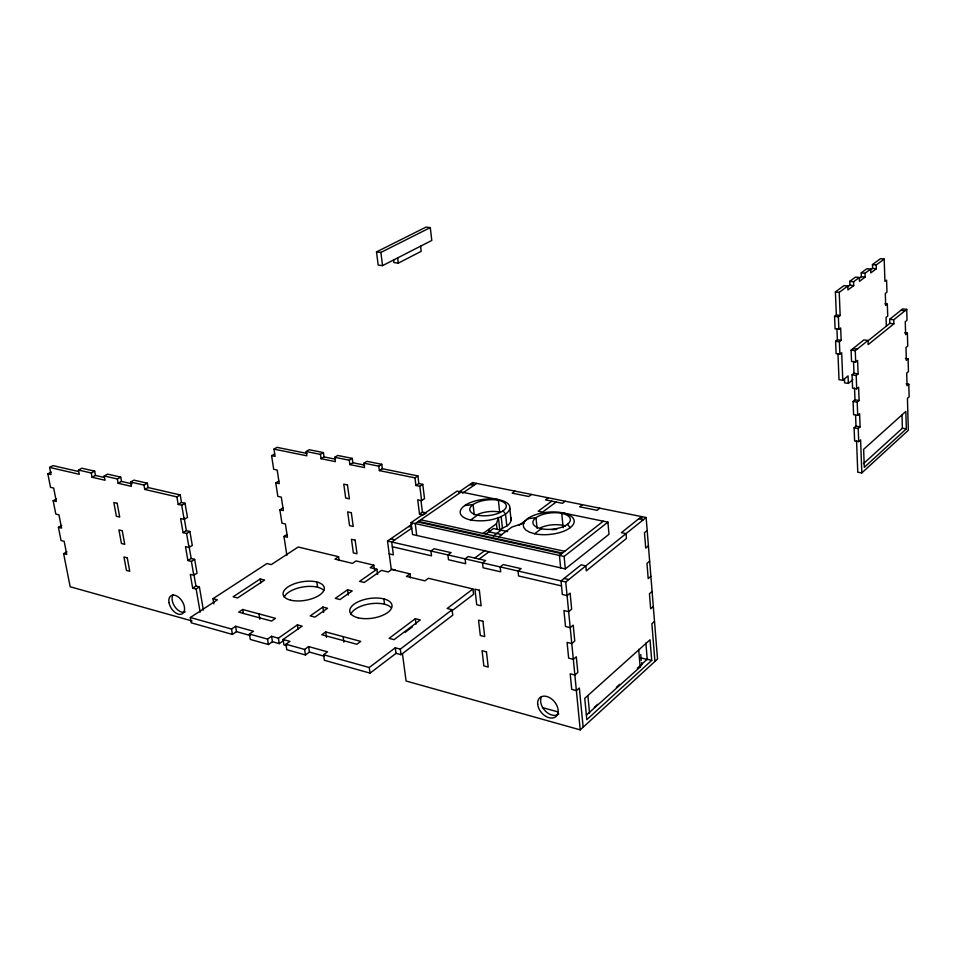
<?xml version="1.0" encoding="UTF-8"?>
<svg xmlns="http://www.w3.org/2000/svg" width="957" height="957" viewBox="0 0 957 957"><rect width="100%" height="100%" fill="white"/><g stroke="black" fill="none" stroke-linecap="round" stroke-linejoin="round"><path stroke-width="1.44" d="M497.042 529.101L496.456 523.766L498.43 517.641L499.733 529.58L506.839 526.027A24.93 10.802 -6.4 0 0 510.727 517.51M586.426 715.094L640.149 666.993L641.728 664.768L641.716 662.567M527.498 518.73L524.58 521.565L523.276 524.532L523.694 527.415L525.836 530.034L529.556 532.2L534.604 533.755A25.588 11.185 -5.5 0 0 569.929 527.893A25.588 11.185 -5.5 0 0 562.836 512.88A25.588 11.185 -5.5 0 0 527.498 518.73L535.992 517.713L537.08 528.372M402.466 653.822L406.079 681.013L580.229 729.88L657.543 659.026L646.131 517.51L472.638 482.591L458.678 492.173M856.563 440.687L857.771 472.22L861.826 472.914L908.325 430.267L907.427 398.375L909.15 396.844L908.803 384.236L906.147 383.865M651.717 660.378L586.808 719.664L584.751 698.323L650.03 639.79L651.717 660.378L647.219 659.253L637.302 668.273M906.327 428.868L864.303 467.303L863.633 449.323L905.836 411.438L906.327 428.868L902.379 428.246L863.477 463.655M594.321 707.367L597.623 704.352M616.368 687.317L619.669 684.315M654.516 621.404L651.873 623.749L654.935 661.419M908.803 384.236L907.069 385.755L906.71 373.063L908.444 371.567L908.097 358.839L906.351 360.322L905.992 347.499L907.738 346.039L907.38 333.192L905.633 334.627L905.262 321.684L907.021 320.26L906.722 309.374L893.742 319.794L893.862 323.861L868.143 344.616L867.999 340.465L863.86 339.926L851.096 350.142L851.539 361.447L855.69 362.021L857.604 360.466L858.106 373.876L853.979 373.29L852.065 374.869L852.579 388.207L856.706 388.817L858.608 387.214L859.111 400.493L854.996 399.87L853.094 401.485L853.596 414.704L857.711 415.338L859.601 413.699L860.104 426.846L856.001 426.188L854.111 427.839L854.613 440.914L858.704 441.584L860.594 439.909L861.826 472.914M653.308 606.487L650.652 608.796L649.432 593.759L652.1 591.462M854.111 427.839L858.214 428.497L860.104 426.846M853.094 401.485L857.209 402.107L859.111 400.493M650.88 576.365L648.2 578.626L646.968 563.41L649.647 561.161M844.469 379.116L844.612 382.872L848.357 383.41L852.89 379.666M648.415 545.873L645.724 548.098L644.468 532.69L647.171 530.489M852.065 374.869L856.204 375.455L858.106 373.876M837.949 353.659L839.026 379.69L842.782 380.228L848.058 375.898L848.357 383.41M395.385 570.097L391.234 569.092L387.513 541.04L565.743 581.988L646.131 517.51M851.096 350.142L855.259 350.693L867.999 340.465M867.377 341.362L889.795 323.358L893.862 323.861M889.795 323.358L889.675 319.291L902.678 308.896L906.722 309.374M886.349 326.337L886.074 317.413L887.713 316.109L887.33 304.17L885.692 305.462L885.309 293.452L886.96 292.172L886.577 280.126L884.926 281.394L884.208 259.06L876.205 264.993L876.325 268.785L870.762 272.924L870.631 269.12L865.008 273.283L865.14 277.111L859.458 281.334L859.326 277.494L853.584 281.753L853.728 285.605L847.926 289.923L847.782 286.047L839.217 292.375L840.162 315.475L836.358 315.009L834.564 316.372L835.078 328.849L838.87 329.34L840.665 327.952L841.167 340.369L837.387 339.867L835.593 341.266L836.107 353.623L839.887 354.138L841.67 352.726L842.782 380.228M506.839 526.027L505.547 514.112A24.99 10.694 -6.4 0 0 499.171 499.793L457.027 491.132L411.032 522.654L412.539 534.52L565.324 568.913L608.987 534.305L607.91 522.139L562.477 512.808L561.759 513.347L563.159 527.726M411.032 522.654L564.104 556.46L607.91 522.139M835.593 341.266L839.385 341.769L841.167 340.369M603.305 521.194L559.426 555.419L560.646 567.86M599.8 508.179L597.036 510.308L579.655 506.791L582.43 504.686M324.303 656.239L309.446 652.076L305.45 654.959L286.801 649.719L285.94 644.228L304.613 649.444L308.609 646.573L327.545 651.837L323.55 654.744L324.375 660.294L370.048 673.142L396.042 653.356L401.055 654.708L452.781 615.16L452.123 609.729L447.182 608.496L472.949 588.974L473.571 594.333L451.345 611.248M323.55 654.744L369.258 667.508L395.301 647.781L400.313 649.133L452.123 609.729M834.564 316.372L838.368 316.851L840.162 315.475M534.604 533.755L541.303 528.719M405.325 632.218L412.467 626.847M415.326 618.712L389.116 638.331L394.069 639.659L420.255 619.969L415.326 618.712L416.032 624.155M565.276 501.241L562.477 503.322L545.502 499.889L548.325 497.819M847.615 286.897L849.948 285.174L853.728 285.605M859.111 278.391L861.384 276.693L865.14 277.111M870.368 270.041L872.593 268.391L876.325 268.785M479.146 559.055L489.386 551.471M556.137 502.042L542.559 512.091L538.217 511.194L551.806 501.157M474.708 558.039L484.96 550.478M519.125 525.273L528.731 518.18M836.358 315.009L835.401 291.933L843.978 285.617L847.782 286.047M849.948 285.174L849.792 281.322L855.546 277.075L859.326 277.494M861.384 276.693L861.24 272.877L866.886 268.714L870.631 269.12M872.593 268.391L872.461 264.599L880.5 258.677L884.208 259.06M498.597 536.841L511.875 527.08L523.922 523.048M493.202 536.028L501.193 530.178M485.486 534.341L493.501 528.515L507.653 531.578M483.106 533.456L496.456 523.766M531.566 494.458L528.743 496.504L512.174 493.154L515.022 491.12M477.627 514.495A18.327 7.931 -6.3 0 1 499.662 512.055L500.391 511.528M325.715 631.931L321.791 634.73L356.829 644.264L360.717 641.393L325.715 631.931L326.516 637.386M410.493 577.789L409.979 573.853L406.45 576.389L424.932 580.851L428.449 578.291L472.949 588.974M499.662 512.055L498.37 500.308L499.099 499.781A24.99 10.694 -6.4 0 0 464.671 505.619A24.99 10.694 -6.4 0 0 470.653 519.998L477.483 515.141M285.94 644.228L289.959 641.393L283.081 639.479L283.942 644.934L286.693 645.712M250.22 635.508L236.487 631.656L232.431 634.419L191.256 622.828L190.335 617.516L231.534 629.036L235.601 626.285L253.461 631.249L249.406 634.024L250.291 639.443L268.415 644.539L272.446 641.728L279.253 643.63L284.002 640.293M283.081 639.479L302.101 626.129L297.424 624.861L278.391 638.175L271.585 636.285L267.541 639.097L249.406 634.024M322.88 607.061L310.247 615.889L314.901 617.133L327.521 608.269L322.88 607.061L323.657 612.396M347.558 589.787L335.309 598.352L339.95 599.549L352.188 590.947L347.558 589.787L348.312 595.063M377.596 574.463L376.891 569.259L359.629 581.342L364.234 582.478L381.484 570.372L388.207 571.999L391.76 569.487L409.979 573.853M374.319 569.056L373.792 565.168L370.227 567.657L376.891 569.259M411.677 528.228L391.688 541.997L393.375 554.857L389.212 553.876M462.506 493.202L476.706 483.417M387.513 541.04L412.359 523.981M461.178 491.982L415.23 523.575L416.738 535.465M418.843 483.536L417.886 475.928L414.955 477.854L415.924 485.474L418.843 483.536L422.743 484.35L424.525 498.681L421.618 500.643L417.719 499.817L419.513 514.065L422.408 512.091L426.296 512.928L424.37 514.244M339.125 560.563L338.575 556.711L334.974 559.139L352.487 563.374L356.064 560.91L373.792 565.168M242.707 609.489L238.736 612.157L271.537 621.069L275.496 618.354L242.707 609.489L243.365 613.473M415.924 485.474L419.824 486.288L422.743 484.35M260.256 578.949L233.125 596.797L237.515 597.969L264.622 580.074L260.256 578.949L260.866 582.837M190.335 617.516L217.335 599.872L212.98 598.699L213.866 603.939M212.98 598.699L266.991 563.517L271.298 564.594L298.189 547.021L338.575 556.711M286.873 555.407L283.966 536.446L286.921 534.556M192.118 620.973L70.172 586.761L63.629 553.636L66.763 554.474L64.167 541.339L61.033 540.514L58.425 527.319L61.571 528.12L58.951 514.854L55.805 514.065L53.161 500.726L56.319 501.504L53.676 488.082L50.518 487.328L47.85 473.859L51.008 474.6L49.597 467.423L79.287 474.289L78.474 470.043L91.286 472.985L92.099 477.256L105.043 480.258L104.241 475.964L117.352 478.978L118.142 483.285L131.384 486.347L130.595 482.017L143.981 485.091L144.77 489.446L176.878 496.886L178.181 504.411L181.507 502.449L185.036 503.274L187.464 517.414L184.151 519.4L180.622 518.55L183.062 532.618L186.364 530.621L189.881 531.482L192.285 545.466L188.996 547.488L185.479 546.603L187.895 560.515L191.173 558.481L194.666 559.378L197.046 573.207L193.781 575.265L190.287 574.356L192.668 588.112L195.922 586.031L199.403 586.964L203.386 610.099M382.333 468.715L381.759 464.312L378.805 466.191L379.379 470.605L382.333 468.715L417.886 475.928M192.668 588.112L196.161 589.045L199.403 586.964M349.891 464.588L352.858 462.733L352.26 458.379L349.281 460.221L349.891 464.588L364.557 467.578L363.959 463.188L366.926 461.322L381.759 464.312M283.966 536.446L287.423 537.272L285.401 523.969L281.932 523.168L279.887 509.806L282.853 507.952M187.895 560.515L191.4 561.412L194.666 559.378M321.05 458.714L324.04 456.896L323.418 452.577L320.428 454.384L321.05 458.714L335.393 461.633L334.771 457.29L337.761 455.46L352.26 458.379M279.887 509.806L283.356 510.595L281.31 497.15L277.829 496.384L275.76 482.878L278.762 481.06M183.062 532.618L186.579 533.48L189.881 531.482M275.76 482.878L279.253 483.644L277.183 470.054L273.69 469.313L271.597 455.664L275.09 456.393L273.989 449.12L306.862 455.819L306.228 451.525L309.231 449.718L323.418 452.577M271.597 455.664L274.611 453.893M178.181 504.411L181.71 505.236L185.036 503.274M273.989 449.12L277.004 447.35L307.006 453.439M176.878 496.886L180.215 494.936L181.507 502.449M63.629 553.636L66.93 551.734M470.653 519.998C482.436 521.996 495.283 520.536 505.547 514.112L503.095 510.823M144.77 489.446L148.12 487.544L180.215 494.936M143.981 485.091L147.342 483.201L148.12 487.544M58.425 527.319L61.75 525.453M130.595 482.017L133.956 480.139L147.342 483.201M118.142 483.285L121.503 481.419L132.09 483.859M117.352 478.978L120.714 477.112L121.503 481.419M104.241 475.964L107.615 474.122L120.714 477.112M53.161 500.726L56.523 498.896M92.099 477.256L95.473 475.426L104.098 477.411M91.286 472.985L94.671 471.155L95.473 475.426M78.474 470.043L81.859 468.224L94.671 471.155M47.85 473.859L51.235 472.064M49.597 467.423L52.982 465.628L78.426 471.49M393.626 259.993L393.949 262.589L398.291 263.139L421.188 251.332L420.578 246.188M382.549 265.639L431.786 240.446L430.291 227.599L425.973 227.12L376.508 251.918L378.194 265.089L382.549 265.639L380.886 252.445L430.291 227.599M464.779 505.547L473.081 504.554L474.253 514.842M872.461 264.599L876.205 264.993M861.24 272.877L865.008 273.283M849.792 281.322L853.584 281.753M835.401 291.933L839.217 292.375M884.878 303.883L887.33 304.17M900.92 310.295L904.963 310.786M376.508 251.918L380.886 252.445M889.675 319.291L893.742 319.794M904.7 332.845L907.38 333.192M853.034 348.599L857.185 349.149M905.43 358.48L908.097 358.839M306.228 451.525L320.428 454.384M334.771 457.29L349.281 460.221M363.959 463.188L378.805 466.191M469.755 484.577L473.835 485.402M638.809 518.754L643.415 519.687M324.04 456.896L335.5 459.216M352.858 462.733L364.581 465.114M379.379 470.605L414.955 477.854M419.513 514.065L423.401 514.914M501.815 534.64L488.931 531.841L488.668 529.424M420.733 519.795L564.69 551.316M418.376 521.409L562.429 553.074M417.599 521.96L561.687 553.66M408.699 526.494L411.474 527.104M390.719 538.839L394.882 539.796M564.056 578.471L568.781 579.547M392.31 546.746L431.535 555.826L430.937 551.017L434.107 548.756L451.07 552.644L447.912 554.916L448.498 559.761L465.688 563.733L465.114 558.864L468.248 556.567L485.642 560.539L482.531 562.872L483.082 567.764L500.714 571.843L500.164 566.927L503.274 564.57L521.122 568.649L518.036 571.03L518.562 575.97L561.508 585.911M640.424 657.794L647.686 659.6M542.499 707.618L558.338 711.996M567.405 524.28L570.181 527.702M184.187 517.988L186.364 530.621M189.019 545.98L191.173 558.481M193.793 573.674L195.922 586.031M181.71 505.236L184.151 519.4M186.579 533.48L188.996 547.488M191.4 561.412L193.781 575.265M196.161 589.045L200.157 612.205M235.601 626.285L236.487 631.656M231.534 629.036L232.431 634.419M259 613.892L259.849 619.227M271.585 636.285L272.446 641.728M267.541 639.097L268.415 644.539M278.391 638.175L279.253 643.63M297.424 624.861L298.046 628.916M308.609 646.573L309.446 652.076M304.613 649.444L305.45 654.959M316.827 582.012L317.604 587.239M343.096 636.632L343.886 642.111M369.258 667.508L370.048 673.142M383.841 598.891L384.558 604.238M400.313 649.133L401.055 654.708M395.301 647.781L396.042 653.356M419.824 486.288L421.618 500.643M420.984 500.702L422.408 512.091M397.645 257.911L398.291 263.139M472.638 482.591L472.949 485.331M501.169 516.613L502.485 528.551M509.818 508.454L511.098 520.309M583.148 727.2L579.332 687.999L576.389 690.619L571.736 689.375L570.193 673.812L574.858 675.032L577.825 672.436L576.293 656.777L573.327 659.349L568.649 658.141L567.082 642.374L571.772 643.559L574.762 641.023L573.219 625.16L570.216 627.672L565.515 626.512L563.936 610.542L568.649 611.679L571.664 609.19L570.109 593.125L567.082 595.577L562.357 594.464L561.005 580.899L581.114 564.845L585.816 565.886L586.282 570.851L626.44 538.48L626.034 533.623L621.392 532.666L641.525 516.577L641.824 520.177M564.104 556.46L565.324 568.913M565.743 581.988L580.229 729.88M587.909 695.918L589.548 713.073M640.747 654.552L641.238 660.426M638.666 649.324L640.149 666.993M645.879 643.092L647.219 659.253M838.368 316.851L838.87 329.34M839.385 341.769L839.887 354.138M836.932 328.849L837.387 339.867M855.259 350.693L855.69 362.021M856.204 375.455L856.706 388.817M857.209 402.107L857.711 415.338M858.214 428.497L858.704 441.584M853.524 361.387L853.979 373.29M854.541 388.087L854.996 399.87M855.594 415.422L856.001 426.188M901.996 415.194L902.379 428.246M540.394 527.833A18.769 8.29 -5.4 0 1 565.491 526.027M185.191 611.87A10.611 6.472 57.9 0 1 174.844 606.714A10.611 6.472 57.9 0 1 173.313 594.548M284.205 597.228A20.827 9.474 -9.4 0 1 302.663 587.024A20.827 9.474 -9.4 0 1 323.765 590.445M350.74 614.597A21.317 10.001 -8.5 0 1 369.091 603.987A21.317 10.001 -8.5 0 1 391.162 607.599M551.842 529.7A18.745 8.326 -5.4 0 1 556.663 529.436M558.816 713.982A12.393 8.481 50.2 0 1 545.514 711.183A12.393 8.481 50.2 0 1 541.447 696.792M347.451 484.936L343.766 484.146L345.704 498.059L349.389 498.848L347.451 484.936M351.315 512.701L347.642 511.887L349.568 525.632L353.229 526.47L351.315 512.701M355.131 540.167L351.47 539.317L353.372 552.919L357.033 553.78L355.131 540.167M117.173 503.322L113.835 502.521L116.383 516.254L119.709 517.067L117.173 503.322M479.349 590.242L474.923 589.177L476.73 604.716L481.144 605.793L479.349 590.242M122.245 530.74L118.919 529.903L121.443 543.48L124.757 544.33L122.245 530.74M482.926 621.26L478.524 620.148L480.318 635.496L484.709 636.62L482.926 621.26M127.269 557.847L123.955 556.986L126.456 570.42L129.757 571.305L127.269 557.847M486.467 651.884L482.089 650.748L483.847 665.893L488.214 667.065L486.467 651.884M477.699 515.189A18.374 7.847 -6.4 0 0 506.241 506.684A18.374 7.847 -6.4 0 0 480.091 501.36A18.374 7.847 -6.4 0 0 477.699 515.189M541.542 528.766A18.817 8.206 -5.4 0 0 570.348 519.986A18.817 8.206 -5.4 0 0 542.978 514.411A18.817 8.206 -5.4 0 0 541.542 528.766M168.994 602.587A10.635 6.472 57.9 0 0 181.962 613.963A10.635 6.472 57.9 0 0 179.138 597.682A10.635 6.472 57.9 0 0 168.994 602.587M358.014 617.791A21.329 9.965 -8.4 0 0 391.868 607.228A21.329 9.965 -8.4 0 0 362.799 599.991A21.329 9.965 -8.4 0 0 358.014 617.791M290.581 600.147A20.851 9.426 -9.4 0 0 324.028 589.967A20.851 9.426 -9.4 0 0 296.419 583.1A20.851 9.426 -9.4 0 0 290.581 600.147M537.678 704.22A12.417 8.481 50.2 0 0 553.924 717.702A12.417 8.481 50.2 0 0 552.081 699.34A12.417 8.481 50.2 0 0 537.678 704.22"/></g></svg>
